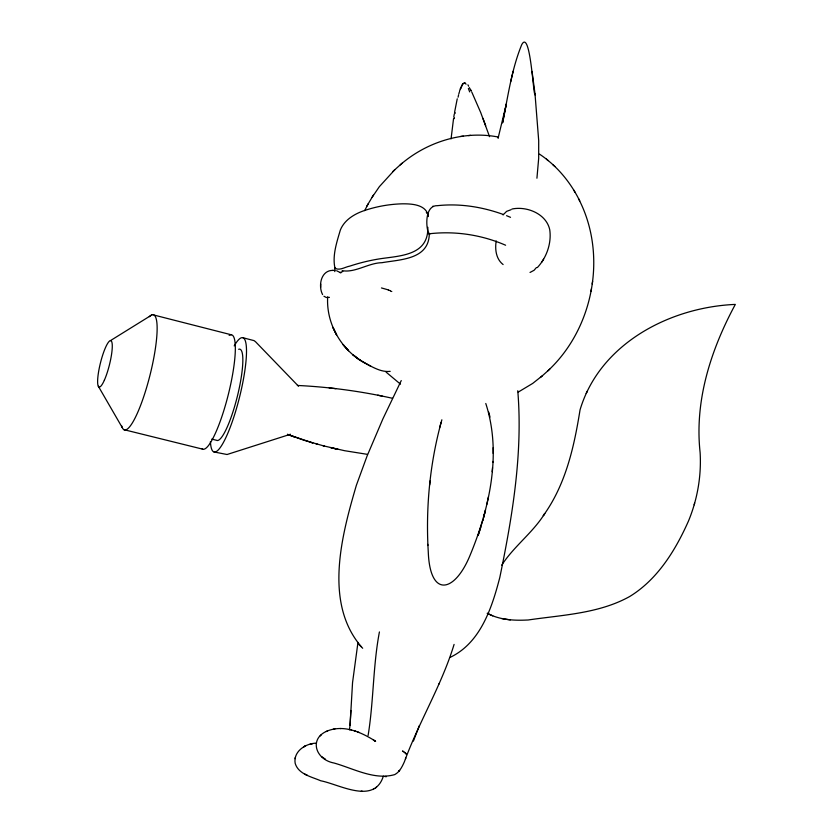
<?xml version="1.0" encoding="UTF-8"?>
<svg xmlns="http://www.w3.org/2000/svg" width="833" height="833" viewBox="0 0 833 833"><rect width="100%" height="100%" fill="white"/><g stroke="black" fill="none" stroke-linecap="round" stroke-linejoin="round"><path stroke-width="1.25" d="M441.865 419.801C429.89 462.565 425.601 507.505 428.266 551.79C429.89 597.782 454.235 593.013 469.656 556.298C489.408 509.005 502.08 453.704 485.785 403.495M493.198 453.444L493.198 447.665M327.681 296.85C326.036 323.162 340.78 349.027 363.334 362.282C371.601 366.395 380.577 372.486 390.177 371.362M492.876 462.482L492.917 461.43M333.023 270.392C320.934 270.09 317.998 285.875 322.59 294.559M350.88 710.497L350.058 725.304L352.546 682.633L357.961 642.43M320.747 284.063L320.663 287.385M334.804 271.62L335.085 267.612M547.75 370.956C593.762 328.327 607.642 254.45 578.498 198.629M492.147 471.697L492.511 467.667M368.103 735.497C373.725 701.178 372.903 666.171 379.421 631.935M496.197 240.935C494.833 249.265 495.999 259.053 503.111 264.55M429.682 484.962L430.078 480.964M451.07 138.851L453.527 118.744M316.29 743.171C305.68 743.275 293.039 751.533 295.194 763.413C298.485 774.305 311.573 776.783 320.747 780.781C339.406 784.363 374.215 805.022 383.347 776.179M349.412 729.906L350.079 724.897M454.308 118.609L454.433 117.745M536.931 178.22L538.68 158.322L538.701 140.662L534.984 93.535C533.536 99.804 530.538 27.635 521.697 44.732C511.504 69.67 507.963 96.68 502.57 122.888L506.349 103.969L498.092 138.195L498.478 136.872M455.047 113.507L455.182 112.694M453.777 117.109L454.297 113.944M427.839 227.305C428.506 255.117 401.058 255.731 380.816 258.667C370.279 260.271 359.898 262.791 349.777 266.123C345.07 266.945 339.583 270.985 334.991 268.195C332.159 255.731 336.824 242.08 340.353 230.002C344.31 220.183 353.879 214.268 363.448 210.874C375.891 206.574 389.021 204.189 402.172 203.825C411.877 203.741 426.548 204.429 428.422 216.57M590.993 291.456L591.42 288.78M592.18 284.001L592.617 281.335M429.307 233.157C429.432 259.563 400.756 259.407 381.92 262.697C368.561 262.884 354.962 273.089 342.186 270.652M454.558 112.413L457.244 98.794M488.419 496.864L486.847 504.319M295.111 758.676L295.434 757.187M458.067 97.211L458.577 94.983M513.149 71.294L510.691 81.717M458.837 93.942L459.337 91.994M485.254 511.035L483.525 517.803L485.556 509.838M487.43 613.38C499.456 619.804 513.367 620.679 526.716 620.044L528.08 620.002C562.244 614.941 598.823 613.692 629.675 596.522C657.56 579.476 675.532 550.228 688.495 521C697.419 499.404 701.511 475.893 700.116 452.548C694.389 400.538 710.903 349.714 735.32 304.409C669.732 307.179 599.739 343.717 580.039 409.909C574.104 446.977 565.763 484.556 543.283 515.669L544.751 513.544C532.839 532.776 513.94 546.219 501.726 565.17M694.17 504.808L694.639 503.049M439.595 427.902L441.074 422.425M459.587 91.099L460.212 89.048M480.766 527.372L478.09 535.536L483.161 519.126L482.817 520.302M454.089 644.409C441.709 685.184 418.832 722.065 404.401 761.737C402.204 766.599 399.694 771.952 394.769 774.586C374.496 780.479 353.369 768.422 334.002 763.018C314.687 759.457 308.252 736.945 329.524 730.177C345.58 725.054 362.022 732.644 375.381 741.151L373.382 740.079L375.631 741.276M460.337 88.683L462.763 83.654L465.303 83.008M460.805 88.683L461.045 87.975M405.463 759.04L405.817 758.03M413.407 741.058L419.384 725.533M461.409 86.986L461.899 85.851M439.022 683.987L439.272 683.393M364.667 210.624L368.207 203.804M401.256 380.577L382.888 418.905L367.041 456.109L356.368 485.306C341.707 535.244 322.996 604.258 362.688 648.272M462.148 85.341L462.752 84.289M586.182 393.405L587.432 391.083M537.337 267.591C546.594 257.647 551.675 243.309 549.749 229.762C546.354 213.748 526.758 205.907 511.92 209.041M372.122 197.275L379.359 186.665L394.759 169.765M366.812 206.147L373.476 194.995M542.835 260.406L543.605 259.167M541.773 262.135L542.689 260.656M503.059 214.945L506.599 211.363L511.066 209.708M536.4 267.591L534.078 270.277L530.027 272.453M463.231 83.654L464.47 82.883L466.095 84.143M321.361 734.758L320.164 735.945M518.22 392.104L532.683 383.43L542.304 375.808M400.204 164.903C426.413 141.985 463.002 130.469 497.488 136.883M392.77 171.567L402.079 163.206M540.43 377.516L549.749 369.144M375.454 788.039L376.568 787.091M110.414 340.645L151.877 314.905M373.673 789.215L373.122 789.497M450.382 657.247C480.703 642.691 491.991 607.559 499.81 577.446C512.41 516.325 522.968 453.287 517.772 390.739M326.224 731.53L327.65 730.895M340.01 272.61L342.842 271.454M503.403 214.518C482.422 206.907 459.795 203.262 437.512 205.668C425.142 205.137 425.517 225.878 428.693 233.854C454.672 230.71 481.536 234.75 505.61 245.225M429.359 234.073L430.12 233.802M290.478 434.253L227.055 454.506L214.019 451.965M329.431 297.36L326.38 297.516L323.943 296.256M333.252 729.219L334.939 728.917M460.628 136.466L463.367 136.164M468.438 135.592L470.645 135.352M340.301 728.542L340.916 728.542M332.638 270.392L334.876 270.433M385.658 776.533L386.47 776.554L384.929 776.523M297.391 385.45C329.399 387.001 361.293 391.281 392.551 398.309M361.293 791.121L362.199 791.204M329.212 387.928L335.928 388.678M367.322 454.339L344.487 450.684L323.1 445.77M501.778 618.565L510.337 619.919M377.786 395.186L382.285 396.133M332.013 447.977L338.24 449.393M330.482 447.623L337.105 449.143M211.728 439.116L216.455 440.251A47.054 9.059 -75.9 0 0 237.572 395.477A47.054 9.059 -75.9 0 0 238.665 349.277M123.857 429.651L202.752 449.174M154.011 315.061L231.262 334.772M350.662 729.781L351.547 730M242.851 337.709L254.044 340.624L255.512 341.717L298.516 386.231M287.604 434.409L303.889 440.22L324.485 446.134M315.978 443.854L317.685 444.312M390.5 291.123L391.791 291.508M311.573 442.562L312.906 442.969L287.812 434.503M354.192 730.739L355.889 731.291M336.626 270.746L340.874 272.87M432.806 206.23L433.472 206.459M287.458 434.357L294.976 437.19M359.2 732.53L357.669 731.926M506.558 215.685L510.525 217.33M487.232 613.286L492.751 615.826M402.526 751.199L403.516 751.668L402.526 751.199C404.276 751.241 406.733 754.719 406.244 754.459M304.888 774.096L307.054 775.211L306.169 774.752M370.914 366.374L358.69 359.283L352.703 354.587L360.512 360.45M324.537 758.53L325.203 758.936M323.995 758.217L321.673 756.666M539.472 154.115C556.881 165.684 570.584 182.281 579.768 200.972M400.486 384.169L386.064 372.101M546.427 159.093L548.197 160.644M552.925 164.747L554.955 166.538M358.731 644.305L361.168 646.741M426.34 212.415L428.318 214.706M122.232 427.548L98.336 386.252M470.739 90.068L471.228 90.943L469.323 87.6M573.885 190.236L575.072 192.423M471.738 91.974L480.703 112.517L489.565 136.706M468.365 88.517L469.687 91.911M485.701 125.721L482.963 118.338M488.763 412.137L489.991 417.083M532.048 71.409L535.182 95.066M427.756 544.345L427.808 545.5M234.198 345.893A58.924 11.339 -75.9 0 1 246.193 358.794A58.924 11.339 -75.9 0 1 227.534 433.92A58.924 11.339 -75.9 0 1 210.426 441.563M229.158 335.407A58.966 11.35 -75.9 0 1 228.971 391.854A58.966 11.35 -75.9 0 1 201.898 448.685M149.305 316.707A59.341 11.423 -75.9 0 1 149.825 375.85A59.341 11.423 -75.9 0 1 121.639 425.788M381.452 287.947A49.824 4.998 17.1 0 1 388.188 289.863M388.365 290.082A49.574 4.821 17 0 1 390.24 290.634M467.917 84.831A104.573 22.304 -87.5 0 1 468.656 86.236M399.257 770.796L398.726 771.441L399.632 770.338L399.257 770.796M305.607 745.847L303.878 746.743L305.607 745.847M311.698 743.838L310.074 744.223L312.229 743.713L311.698 743.838M348.496 350.651L343.154 344.664L348.496 350.651M405.796 753.449L405.213 752.803L405.796 753.449M336.574 334.856L332.94 327.431L336.574 334.856M104.375 380.16A23.886 4.592 -75.9 0 0 111.57 341.405A23.886 4.592 -75.9 0 0 98.919 369.914A23.886 4.592 -75.9 0 0 104.375 380.16"/></g></svg>
